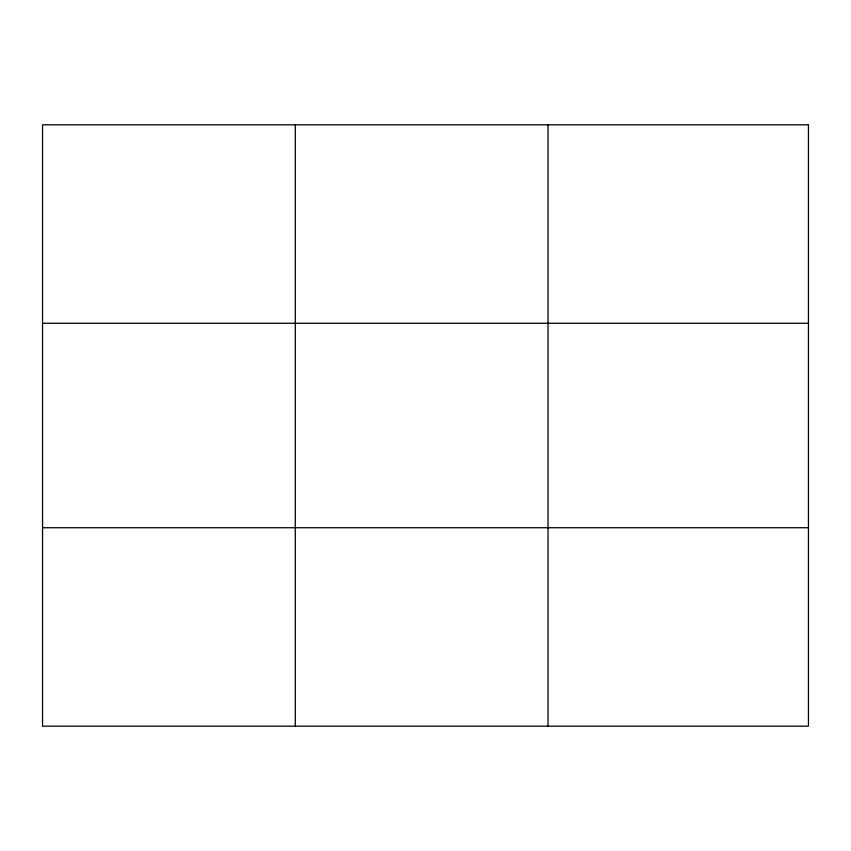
<?xml version="1.0" encoding="UTF-8"?>
<svg xmlns="http://www.w3.org/2000/svg" width="851" height="851" viewBox="0 0 851 851"><rect width="100%" height="100%" fill="white"/><g stroke="black" fill="none" stroke-linecap="round" stroke-linejoin="round"><path stroke-width="1.28" d="M295.297 124.82L295.297 726.18M548.044 124.82L548.044 726.18M42.55 323.274L808.45 323.274M42.55 527.726L808.45 527.726M808.45 124.82L808.45 726.18L42.55 726.18L42.55 124.82L808.45 124.82"/></g></svg>
